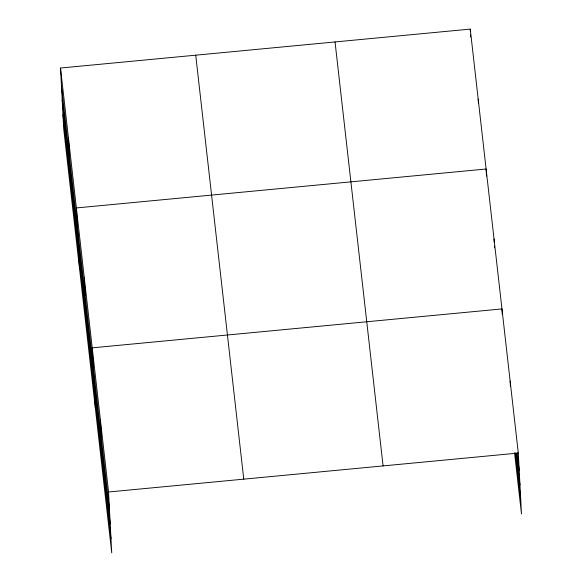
<?xml version="1.0" encoding="UTF-8"?>
<svg xmlns="http://www.w3.org/2000/svg" width="582" height="582" viewBox="0 0 582 582"><rect width="100%" height="100%" fill="white"/><g stroke="black" fill="none" stroke-linecap="round" stroke-linejoin="round"><path stroke-width="0.87" d="M60.513 68.029L108.55 491.994L111.744 552.9L63.707 128.935L60.513 68.029L470.256 29.1L518.293 453.065L521.487 513.971L514.546 452.709M108.55 491.994L518.293 453.065M517.18 452.752L519.224 470.773M516.401 453.494L519.973 485.024M515.434 452.869L520.737 499.712M335.043 41.948L383.08 465.913M195.727 55.181L243.763 479.146M61.437 85.736L109.481 509.701M62.187 99.988L110.224 523.953M62.958 114.676L110.995 538.641M510.13 380.992L510.407 386.303M502.244 314.229L501.96 308.918L92.218 347.847L95.412 408.753M494.038 238.962L494.22 242.505M494.409 246.048L494.504 247.816M486.479 176.091L486.108 169.006L76.366 207.941L79.559 268.84M478.186 99.056L478.419 103.48M470.256 29.1L470.394 31.755M470.532 34.411L470.678 37.066M100.38 419.92L101.312 437.628M84.288 277.89L85.219 295.598M68.436 137.985L69.367 155.685"/></g></svg>
